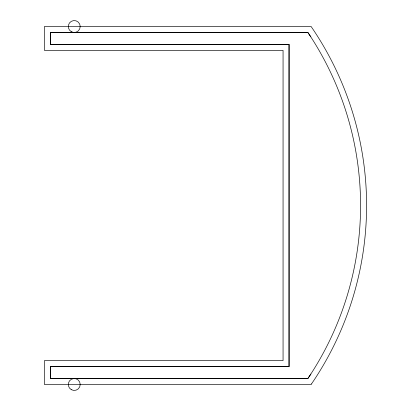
<?xml version="1.0" encoding="UTF-8"?>
<svg xmlns="http://www.w3.org/2000/svg" width="411" height="411" viewBox="0 0 411 411"><rect width="100%" height="100%" fill="white"/><g stroke="black" fill="none" stroke-linecap="round" stroke-linejoin="round"><path stroke-width="0.62" d="M310.824 374.159L307.926 378.516L50.378 378.516L50.378 366.586L289.025 366.586L289.025 44.414L50.378 44.414L50.378 32.484L307.926 32.484L310.824 36.841M310.783 374.133L307.901 378.464L50.435 378.464L50.435 366.638L289.077 366.638L289.077 44.362L50.435 44.362L50.435 32.536L307.901 32.536L310.783 36.867A310.485 310.485 0 0 1 310.783 374.133M311.461 383.982L311.106 384.485L44.414 384.485L44.414 360.622L283.061 360.622L283.061 50.378L44.414 50.378L44.414 26.515L311.106 26.515L311.461 27.018A316.501 316.501 0 0 1 311.461 383.982M71.262 31.683A5.965 5.965 0 0 0 80.212 26.515A5.965 5.965 0 0 0 71.262 21.351A5.965 5.965 0 0 0 71.262 31.683M71.262 389.649A5.965 5.965 0 0 0 80.212 384.485A5.965 5.965 0 0 0 71.262 379.317A5.965 5.965 0 0 0 71.262 389.649"/></g></svg>
